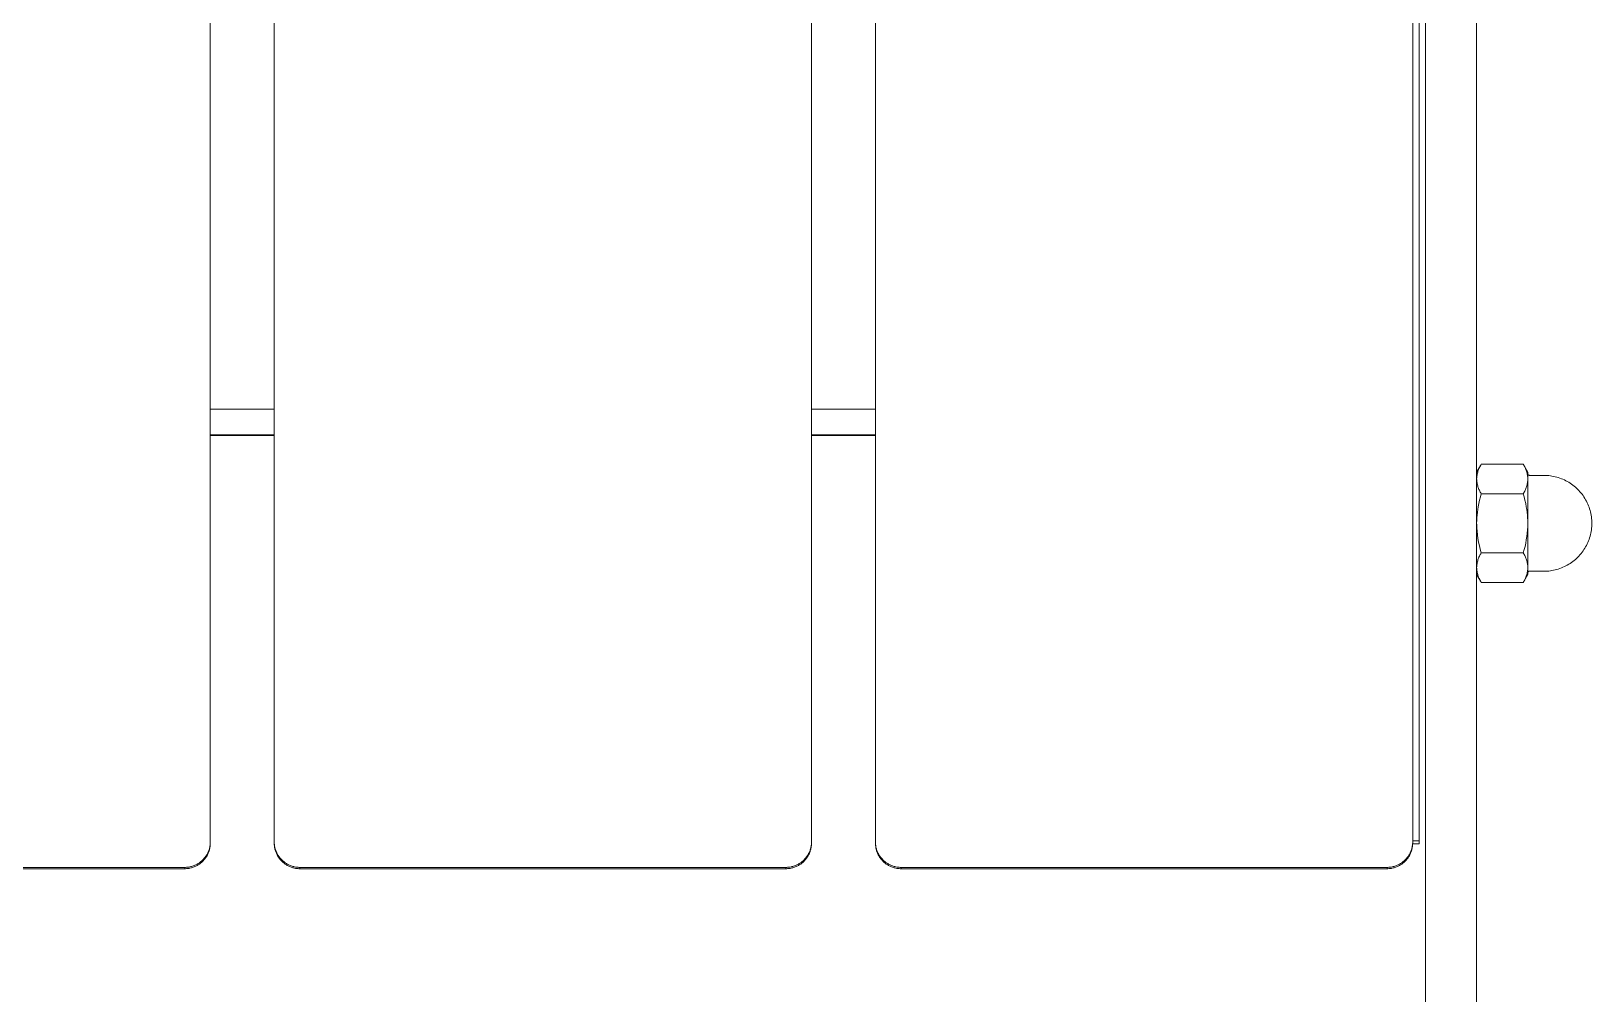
# Model space of a CAD drawing. Header units: inches. Extents: x -6 to 165, y -5 to 126.
# Drawn here: x 67.37 to 76.98, y 114.54 to 120.47 of the extents above; entities that cross this region are included whole.
import ezdxf

# ---------------------------------------------------------------- set-up
doc = ezdxf.new("R2010")
doc.units = ezdxf.units.IN
doc.layers.add('ZANO_R', color=7, linetype='Continuous', lineweight=0)

msp = doc.modelspace()

# ---------------------------------------------------------------- linework, layer by layer
at = {"layer": 'ZANO_R'}
for p, q in [((75.95899, 126.29274), (75.95899, 110.80061)), ((76.27406, 126.29274), (76.27406, 110.80061)), ((68.47617, 115.47964), (68.47617, 126.24106)), ((68.87, 126.24106), (68.87, 115.47964)), ((72.1782, 115.47964), (72.1782, 126.24106)), ((72.57203, 126.24106), (72.57203, 115.47964)), ((75.88022, 115.47964), (75.88022, 126.24106)), ((75.91961, 126.24693), (75.91961, 115.48553)), ((68.47617, 118.14276), (68.87, 118.14276)), ((72.1782, 118.14276), (72.57203, 118.14276)), ((68.87, 117.98523), (68.47617, 117.98523)), ((68.47617, 117.9811), (68.87, 117.9811)), ((72.57203, 117.98523), (72.1782, 117.98523)), ((72.1782, 117.9811), (72.57203, 117.9811)), ((76.27406, 117.75595), (76.29899, 117.79914)), ((76.27406, 117.71374), (76.27437, 117.71976)), ((76.27437, 117.71976), (76.27488, 117.72575)), ((76.27488, 117.72575), (76.27559, 117.73173)), ((76.27559, 117.73173), (76.27649, 117.73768)), ((76.27649, 117.73768), (76.27759, 117.7436)), ((76.27759, 117.7436), (76.27889, 117.74948)), ((76.27889, 117.74948), (76.28038, 117.75531)), ((76.28038, 117.75531), (76.28207, 117.76109)), ((76.28207, 117.76109), (76.28394, 117.76682)), ((76.28394, 117.76682), (76.286, 117.77247)), ((76.286, 117.77247), (76.28825, 117.77806)), ((76.28825, 117.77806), (76.29069, 117.78356)), ((76.29069, 117.78356), (76.2933, 117.78899)), ((76.2933, 117.78899), (76.29609, 117.79432)), ((76.29609, 117.79432), (76.29906, 117.79956)), ((76.29906, 117.79956), (76.3022, 117.80469)), ((76.56098, 117.80469), (76.3022, 117.80469)), ((76.56098, 117.80469), (76.56412, 117.79956)), ((76.56412, 117.79956), (76.56709, 117.79432)), ((76.58912, 117.75595), (76.56418, 117.79916)), ((76.56709, 117.79432), (76.56988, 117.78899)), ((76.56988, 117.78899), (76.5725, 117.78356)), ((76.5725, 117.78356), (76.57493, 117.77806)), ((76.57493, 117.77806), (76.57718, 117.77247)), ((76.57718, 117.77247), (76.57924, 117.76682)), ((76.57924, 117.76682), (76.58112, 117.76109)), ((76.58112, 117.76109), (76.5828, 117.75531)), ((76.5828, 117.75531), (76.58429, 117.74948)), ((76.58429, 117.74948), (76.58559, 117.7436)), ((76.58559, 117.7436), (76.58669, 117.73768)), ((76.58669, 117.73768), (76.5876, 117.73173)), ((76.5876, 117.73173), (76.5883, 117.72575)), ((76.5883, 117.72575), (76.58881, 117.71976)), ((76.58881, 117.71976), (76.58912, 117.71374)), ((76.58912, 117.71374), (76.58912, 117.75595)), ((76.58915, 117.74542), (76.58918, 117.74508)), ((76.58918, 117.74508), (76.58922, 117.74474)), ((76.58922, 117.74474), (76.58927, 117.7444)), ((76.58927, 117.7444), (76.58934, 117.74406)), ((76.58934, 117.74406), (76.58942, 117.74373)), ((76.58942, 117.74373), (76.5895, 117.74339)), ((76.5895, 117.74339), (76.58961, 117.74307)), ((76.58961, 117.74307), (76.58972, 117.74274)), ((76.58972, 117.74274), (76.58984, 117.74242)), ((76.58984, 117.74242), (76.58997, 117.7421)), ((76.58997, 117.7421), (76.59012, 117.74179)), ((76.59012, 117.74179), (76.59028, 117.74149)), ((76.59028, 117.74149), (76.59044, 117.74119)), ((76.59044, 117.74119), (76.59062, 117.74089)), ((76.59062, 117.74089), (76.59081, 117.7406)), ((76.59081, 117.7406), (76.591, 117.74032)), ((76.591, 117.74032), (76.59121, 117.74005)), ((76.59121, 117.74005), (76.59143, 117.73978)), ((76.59143, 117.73978), (76.59165, 117.73952)), ((76.59165, 117.73952), (76.59189, 117.73927)), ((76.59189, 117.73927), (76.59213, 117.73903)), ((76.59213, 117.73903), (76.59238, 117.73879)), ((76.59238, 117.73879), (76.59264, 117.73857)), ((76.59264, 117.73857), (76.59291, 117.73835)), ((76.59291, 117.73835), (76.59318, 117.73814)), ((76.59318, 117.73814), (76.59346, 117.73795)), ((76.59346, 117.73795), (76.59375, 117.73776)), ((76.59375, 117.73776), (76.59405, 117.73758)), ((76.59405, 117.73758), (76.59435, 117.73741)), ((76.59435, 117.73741), (76.59465, 117.73726)), ((76.59465, 117.73726), (76.59496, 117.73711)), ((76.59496, 117.73711), (76.59528, 117.73698)), ((76.59528, 117.73698), (76.5956, 117.73686)), ((76.5956, 117.73686), (76.59593, 117.73674)), ((76.59593, 117.73674), (76.59626, 117.73664)), ((76.59626, 117.73664), (76.59659, 117.73655)), ((76.59659, 117.73655), (76.59692, 117.73648)), ((76.59692, 117.73648), (76.59726, 117.73641)), ((76.59726, 117.73641), (76.5976, 117.73636)), ((76.5976, 117.73636), (76.59794, 117.73632)), ((76.59794, 117.73632), (76.59828, 117.73629)), ((76.59828, 117.73629), (76.59863, 117.73627)), ((76.59863, 117.73627), (76.59897, 117.73626)), ((76.68758, 117.73626), (76.59897, 117.73626)), ((76.68758, 117.73626), (76.69767, 117.73609)), ((76.69767, 117.73609), (76.70774, 117.73557)), ((76.70774, 117.73557), (76.71779, 117.73471)), ((76.71779, 117.73471), (76.7278, 117.73351)), ((76.7278, 117.73351), (76.73777, 117.73197)), ((76.73777, 117.73197), (76.74768, 117.73008)), ((76.74768, 117.73008), (76.75752, 117.72786)), ((76.75752, 117.72786), (76.76727, 117.72531)), ((76.76727, 117.72531), (76.77694, 117.72242)), ((76.77694, 117.72242), (76.7865, 117.71921)), ((76.7865, 117.71921), (76.79594, 117.71567)), ((76.27437, 117.70773), (76.27406, 117.71374)), ((76.27488, 117.70173), (76.27437, 117.70773)), ((76.27558, 117.69575), (76.27488, 117.70173)), ((76.27649, 117.6898), (76.27558, 117.69575)), ((76.27759, 117.68388), (76.27649, 117.6898)), ((76.27889, 117.678), (76.27759, 117.68388)), ((76.28038, 117.67217), (76.27889, 117.678)), ((76.28206, 117.66639), (76.28038, 117.67217)), ((76.28394, 117.66067), (76.28206, 117.66639)), ((76.286, 117.65501), (76.28394, 117.66067)), ((76.28825, 117.64943), (76.286, 117.65501)), ((76.29068, 117.64392), (76.28825, 117.64943)), ((76.2933, 117.6385), (76.29068, 117.64392)), ((76.29609, 117.63317), (76.2933, 117.6385)), ((76.29906, 117.62793), (76.29609, 117.63317)), ((76.29668, 117.60293), (76.3022, 117.62279)), ((76.3022, 117.62279), (76.29906, 117.62793)), ((76.3022, 117.62279), (76.56098, 117.62279)), ((76.56412, 117.62793), (76.56098, 117.62279)), ((76.56098, 117.62279), (76.5665, 117.60293)), ((76.56709, 117.63317), (76.56412, 117.62793)), ((76.56988, 117.6385), (76.56709, 117.63317)), ((76.5725, 117.64392), (76.56988, 117.6385)), ((76.57493, 117.64943), (76.5725, 117.64392)), ((76.57718, 117.65501), (76.57493, 117.64943)), ((76.57924, 117.66067), (76.57718, 117.65501)), ((76.58111, 117.66639), (76.57924, 117.66067)), ((76.5828, 117.67217), (76.58111, 117.66639)), ((76.58429, 117.678), (76.5828, 117.67217)), ((76.58559, 117.68388), (76.58429, 117.678)), ((76.58669, 117.6898), (76.58559, 117.68388)), ((76.5876, 117.69575), (76.58669, 117.6898)), ((76.5883, 117.70173), (76.5876, 117.69575)), ((76.58881, 117.70773), (76.5883, 117.70173)), ((76.58912, 117.71374), (76.58881, 117.70773)), ((76.58912, 117.45077), (76.58912, 117.71374)), ((76.79594, 117.71567), (76.80526, 117.71181)), ((76.80526, 117.71181), (76.81444, 117.70763)), ((76.81444, 117.70763), (76.82347, 117.70315)), ((76.82347, 117.70315), (76.83235, 117.69835)), ((76.83235, 117.69835), (76.84105, 117.69326)), ((76.84105, 117.69326), (76.84958, 117.68787)), ((76.84958, 117.68787), (76.85792, 117.6822)), ((76.85792, 117.6822), (76.86606, 117.67624)), ((76.86606, 117.67624), (76.87399, 117.67001)), ((76.87399, 117.67001), (76.8817, 117.66352)), ((76.8817, 117.66352), (76.88919, 117.65676)), ((76.88919, 117.65676), (76.89644, 117.64975)), ((76.89644, 117.64975), (76.90345, 117.6425)), ((76.90345, 117.6425), (76.91021, 117.63501)), ((76.91021, 117.63501), (76.91671, 117.6273)), ((76.91671, 117.6273), (76.92294, 117.61936)), ((76.27824, 117.50888), (76.28053, 117.52577)), ((76.28053, 117.52577), (76.2833, 117.54258)), ((76.2833, 117.54258), (76.28723, 117.56281)), ((76.28723, 117.56281), (76.29169, 117.58294)), ((76.29169, 117.58294), (76.29668, 117.60293)), ((76.5665, 117.60293), (76.57149, 117.58294)), ((76.57149, 117.58294), (76.57595, 117.56281)), ((76.57595, 117.56281), (76.57988, 117.54258)), ((76.57988, 117.54258), (76.58266, 117.52577)), ((76.58266, 117.52577), (76.58494, 117.50888)), ((76.92294, 117.61936), (76.92889, 117.61122)), ((76.92889, 117.61122), (76.93457, 117.60289)), ((76.93457, 117.60289), (76.93996, 117.59436)), ((76.93996, 117.59436), (76.94505, 117.58565)), ((76.94505, 117.58565), (76.94984, 117.57678)), ((76.94984, 117.57678), (76.95433, 117.56775)), ((76.95433, 117.56775), (76.9585, 117.55857)), ((76.9585, 117.55857), (76.96236, 117.54925)), ((76.96236, 117.54925), (76.9659, 117.5398)), ((76.9659, 117.5398), (76.96912, 117.53024)), ((76.96912, 117.53024), (76.972, 117.52058)), ((76.27406, 117.44089), (76.27436, 117.45793)), ((76.27489, 117.41399), (76.27408, 117.43652)), ((76.27436, 117.45793), (76.27516, 117.47495)), ((76.27516, 117.47495), (76.27646, 117.49194)), ((76.27646, 117.49194), (76.27824, 117.50888)), ((76.58494, 117.50888), (76.58673, 117.49194)), ((76.58673, 117.49194), (76.58802, 117.47495)), ((76.58802, 117.47495), (76.58882, 117.45793)), ((76.58912, 117.44089), (76.58857, 117.42038)), ((76.58882, 117.45793), (76.58912, 117.44089)), ((76.58912, 117.16977), (76.58912, 117.43411)), ((76.972, 117.52058), (76.97456, 117.51082)), ((76.97456, 117.51082), (76.97678, 117.50098)), ((76.97678, 117.50098), (76.97866, 117.49108)), ((76.97866, 117.49108), (76.98021, 117.48111)), ((76.98021, 117.48111), (76.98141, 117.47109)), ((76.98141, 117.47109), (76.98227, 117.46104)), ((76.98227, 117.46104), (76.98278, 117.45097)), ((76.98278, 117.4308), (76.98227, 117.42073)), ((76.98278, 117.45097), (76.98296, 117.44089)), ((76.98296, 117.44089), (76.98278, 117.4308)), ((76.27649, 117.39151), (76.27489, 117.41399)), ((76.27886, 117.3691), (76.27649, 117.39151)), ((76.282, 117.34678), (76.27886, 117.3691)), ((76.28591, 117.32458), (76.282, 117.34678)), ((76.57989, 117.33881), (76.57611, 117.31864)), ((76.58302, 117.35909), (76.57989, 117.33881)), ((76.58552, 117.37945), (76.58302, 117.35909)), ((76.58737, 117.39989), (76.58552, 117.37945)), ((76.58857, 117.42038), (76.58737, 117.39989)), ((76.96236, 117.33253), (76.9585, 117.32321)), ((76.9659, 117.34197), (76.96236, 117.33253)), ((76.96912, 117.35153), (76.9659, 117.34197)), ((76.972, 117.3612), (76.96912, 117.35153)), ((76.97456, 117.37095), (76.972, 117.3612)), ((76.97678, 117.38079), (76.97456, 117.37095)), ((76.97866, 117.3907), (76.97678, 117.38079)), ((76.98021, 117.40067), (76.97866, 117.3907)), ((76.98141, 117.41068), (76.98021, 117.40067)), ((76.98227, 117.42073), (76.98141, 117.41068)), ((76.29058, 117.30253), (76.28591, 117.32458)), ((76.28825, 117.23235), (76.29069, 117.23785)), ((76.29601, 117.28066), (76.29058, 117.30253)), ((76.29069, 117.23785), (76.2933, 117.24328)), ((76.2933, 117.24328), (76.29609, 117.24861)), ((76.3022, 117.25898), (76.29601, 117.28066)), ((76.29609, 117.24861), (76.29906, 117.25385)), ((76.29906, 117.25385), (76.3022, 117.25898)), ((76.3022, 117.25898), (76.56098, 117.25898)), ((76.56665, 117.27871), (76.56098, 117.25898)), ((76.56098, 117.25898), (76.56412, 117.25385)), ((76.56412, 117.25385), (76.56709, 117.24861)), ((76.5717, 117.2986), (76.56665, 117.27871)), ((76.56709, 117.24861), (76.56988, 117.24328)), ((76.56988, 117.24328), (76.5725, 117.23785)), ((76.57611, 117.31864), (76.5717, 117.2986)), ((76.5725, 117.23785), (76.57493, 117.23235)), ((76.90345, 117.23928), (76.89644, 117.23203)), ((76.91021, 117.24677), (76.90345, 117.23928)), ((76.91671, 117.25448), (76.91021, 117.24677)), ((76.92294, 117.26241), (76.91671, 117.25448)), ((76.92889, 117.27055), (76.92294, 117.26241)), ((76.93457, 117.27889), (76.92889, 117.27055)), ((76.93996, 117.28742), (76.93457, 117.27889)), ((76.94505, 117.29612), (76.93996, 117.28742)), ((76.94984, 117.305), (76.94505, 117.29612)), ((76.95433, 117.31403), (76.94984, 117.305)), ((76.9585, 117.32321), (76.95433, 117.31403)), ((76.27406, 117.16803), (76.27437, 117.17404)), ((76.27437, 117.16202), (76.27406, 117.16803)), ((76.27437, 117.17404), (76.27488, 117.18004)), ((76.27488, 117.15602), (76.27437, 117.16202)), ((76.27488, 117.18004), (76.27559, 117.18602)), ((76.27558, 117.15004), (76.27488, 117.15602)), ((76.27649, 117.14409), (76.27558, 117.15004)), ((76.27559, 117.18602), (76.27649, 117.19197)), ((76.27649, 117.19197), (76.27759, 117.19789)), ((76.27759, 117.13817), (76.27649, 117.14409)), ((76.27759, 117.19789), (76.27889, 117.20377)), ((76.27889, 117.20377), (76.28038, 117.2096)), ((76.28038, 117.2096), (76.28207, 117.21538)), ((76.28207, 117.21538), (76.28394, 117.2211)), ((76.28394, 117.2211), (76.286, 117.22676)), ((76.286, 117.22676), (76.28825, 117.23235)), ((76.57493, 117.23235), (76.57718, 117.22676)), ((76.57718, 117.22676), (76.57924, 117.22111)), ((76.57924, 117.22111), (76.58112, 117.21538)), ((76.58112, 117.21538), (76.5828, 117.2096)), ((76.5828, 117.2096), (76.58429, 117.20377)), ((76.58429, 117.20377), (76.58559, 117.19789)), ((76.58559, 117.19789), (76.58669, 117.19197)), ((76.58669, 117.14409), (76.58559, 117.13817)), ((76.58669, 117.19197), (76.5876, 117.18602)), ((76.5876, 117.15004), (76.58669, 117.14409)), ((76.5876, 117.18602), (76.5883, 117.18004)), ((76.5883, 117.15602), (76.5876, 117.15004)), ((76.5883, 117.18004), (76.58881, 117.17404)), ((76.58881, 117.16202), (76.5883, 117.15602)), ((76.58881, 117.17404), (76.58912, 117.16803)), ((76.58912, 117.16803), (76.58881, 117.16202)), ((76.58912, 117.12582), (76.58912, 117.16632)), ((76.59012, 117.13998), (76.59028, 117.14029)), ((76.59028, 117.14029), (76.59044, 117.14059)), ((76.59044, 117.14059), (76.59062, 117.14089)), ((76.59062, 117.14089), (76.59081, 117.14117)), ((76.59081, 117.14117), (76.591, 117.14145)), ((76.591, 117.14145), (76.59121, 117.14173)), ((76.59121, 117.14173), (76.59143, 117.142)), ((76.59143, 117.142), (76.59165, 117.14226)), ((76.59165, 117.14226), (76.59189, 117.14251)), ((76.59189, 117.14251), (76.59213, 117.14275)), ((76.59213, 117.14275), (76.59238, 117.14298)), ((76.59238, 117.14298), (76.59264, 117.14321)), ((76.59264, 117.14321), (76.59291, 117.14343)), ((76.59291, 117.14343), (76.59318, 117.14363)), ((76.59318, 117.14363), (76.59346, 117.14383)), ((76.59346, 117.14383), (76.59375, 117.14402)), ((76.59375, 117.14402), (76.59405, 117.14419)), ((76.59405, 117.14419), (76.59435, 117.14436)), ((76.59435, 117.14436), (76.59465, 117.14452)), ((76.59465, 117.14452), (76.59496, 117.14466)), ((76.59496, 117.14466), (76.59528, 117.1448)), ((76.59528, 117.1448), (76.5956, 117.14492)), ((76.5956, 117.14492), (76.59593, 117.14503)), ((76.59593, 117.14503), (76.59626, 117.14513)), ((76.59626, 117.14513), (76.59659, 117.14522)), ((76.59659, 117.14522), (76.59692, 117.1453)), ((76.59692, 117.1453), (76.59726, 117.14536)), ((76.59726, 117.14536), (76.5976, 117.14542)), ((76.5976, 117.14542), (76.59794, 117.14546)), ((76.59794, 117.14546), (76.59828, 117.14549)), ((76.59828, 117.14549), (76.59863, 117.14551)), ((76.59863, 117.14551), (76.59897, 117.14551)), ((76.68758, 117.14551), (76.59897, 117.14551)), ((76.69767, 117.14569), (76.68758, 117.14551)), ((76.70774, 117.1462), (76.69767, 117.14569)), ((76.71779, 117.14706), (76.70774, 117.1462)), ((76.7278, 117.14826), (76.71779, 117.14706)), ((76.73777, 117.14981), (76.7278, 117.14826)), ((76.74768, 117.15169), (76.73777, 117.14981)), ((76.75752, 117.15391), (76.74768, 117.15169)), ((76.76727, 117.15647), (76.75752, 117.15391)), ((76.77694, 117.15935), (76.76727, 117.15647)), ((76.7865, 117.16257), (76.77694, 117.15935)), ((76.79594, 117.16611), (76.7865, 117.16257)), ((76.80526, 117.16997), (76.79594, 117.16611)), ((76.81444, 117.17414), (76.80526, 117.16997)), ((76.82347, 117.17863), (76.81444, 117.17414)), ((76.83235, 117.18342), (76.82347, 117.17863)), ((76.84105, 117.18851), (76.83235, 117.18342)), ((76.84958, 117.1939), (76.84105, 117.18851)), ((76.85792, 117.19958), (76.84958, 117.1939)), ((76.86606, 117.20553), (76.85792, 117.19958)), ((76.87399, 117.21176), (76.86606, 117.20553)), ((76.8817, 117.21826), (76.87399, 117.21176)), ((76.88919, 117.22502), (76.8817, 117.21826)), ((76.89644, 117.23203), (76.88919, 117.22502)), ((76.27406, 117.12582), (76.299, 117.08262)), ((76.27889, 117.13229), (76.27759, 117.13817)), ((76.28038, 117.12646), (76.27889, 117.13229)), ((76.28206, 117.12068), (76.28038, 117.12646)), ((76.28394, 117.11496), (76.28206, 117.12068)), ((76.286, 117.1093), (76.28394, 117.11496)), ((76.28825, 117.10372), (76.286, 117.1093)), ((76.29068, 117.09821), (76.28825, 117.10372)), ((76.2933, 117.09279), (76.29068, 117.09821)), ((76.29609, 117.08746), (76.2933, 117.09279)), ((76.29906, 117.08222), (76.29609, 117.08746)), ((76.3022, 117.07708), (76.29906, 117.08222)), ((76.3022, 117.07708), (76.56098, 117.07708)), ((76.56412, 117.08222), (76.56098, 117.07708)), ((76.56709, 117.08746), (76.56412, 117.08222)), ((76.58912, 117.12582), (76.56419, 117.08263)), ((76.56988, 117.09279), (76.56709, 117.08746)), ((76.5725, 117.09821), (76.56988, 117.09279)), ((76.57493, 117.10372), (76.5725, 117.09821)), ((76.57718, 117.1093), (76.57493, 117.10372)), ((76.57924, 117.11496), (76.57718, 117.1093)), ((76.58111, 117.12068), (76.57924, 117.11496)), ((76.5828, 117.12646), (76.58111, 117.12068)), ((76.58429, 117.13229), (76.5828, 117.12646)), ((76.58559, 117.13817), (76.58429, 117.13229)), ((76.58915, 117.13635), (76.58918, 117.1367)), ((76.58918, 117.1367), (76.58922, 117.13704)), ((76.58922, 117.13704), (76.58927, 117.13738)), ((76.58927, 117.13738), (76.58934, 117.13771)), ((76.58934, 117.13771), (76.58942, 117.13805)), ((76.58942, 117.13805), (76.5895, 117.13838)), ((76.5895, 117.13838), (76.58961, 117.13871)), ((76.58961, 117.13871), (76.58972, 117.13904)), ((76.58972, 117.13904), (76.58984, 117.13936)), ((76.58984, 117.13936), (76.58997, 117.13967)), ((76.58997, 117.13967), (76.59012, 117.13998)), ((68.4609, 115.41198), (68.45851, 115.40716)), ((68.46313, 115.41688), (68.4609, 115.41198)), ((68.46519, 115.42185), (68.46313, 115.41688)), ((68.46519, 115.41361), (68.46313, 115.40864)), ((68.46707, 115.42688), (68.46519, 115.42185)), ((68.46707, 115.41864), (68.46519, 115.41361)), ((68.46879, 115.43198), (68.46707, 115.42688)), ((68.46879, 115.42374), (68.46707, 115.41864)), ((68.47033, 115.43713), (68.46879, 115.43198)), ((68.47033, 115.4289), (68.46879, 115.42374)), ((68.47169, 115.44234), (68.47033, 115.43713)), ((68.47169, 115.4341), (68.47033, 115.4289)), ((68.47287, 115.44759), (68.47169, 115.44234)), ((68.47287, 115.43935), (68.47169, 115.4341)), ((68.47388, 115.45287), (68.47287, 115.44759)), ((68.47388, 115.44463), (68.47287, 115.43935)), ((68.4747, 115.45819), (68.47388, 115.45287)), ((68.4747, 115.44995), (68.47388, 115.44463)), ((68.47534, 115.46353), (68.4747, 115.45819)), ((68.47534, 115.45529), (68.4747, 115.44995)), ((68.4758, 115.46889), (68.47534, 115.46353)), ((68.4758, 115.46065), (68.47534, 115.45529)), ((68.47608, 115.47426), (68.4758, 115.46889)), ((68.47608, 115.46602), (68.4758, 115.46065)), ((68.47617, 115.47964), (68.47608, 115.47426)), ((68.47617, 115.4714), (68.47608, 115.46602)), ((68.47617, 115.4714), (68.47617, 115.47964)), ((68.87, 115.47964), (68.87009, 115.47426)), ((68.87, 115.47964), (68.87, 115.4714)), ((68.87009, 115.46602), (68.87, 115.4714)), ((68.87009, 115.47426), (68.87037, 115.46889)), ((68.87037, 115.46065), (68.87009, 115.46602)), ((68.87037, 115.46889), (68.87083, 115.46353)), ((68.87083, 115.45529), (68.87037, 115.46065)), ((68.87083, 115.46353), (68.87147, 115.45819)), ((68.87147, 115.44995), (68.87083, 115.45529)), ((68.87147, 115.45819), (68.87229, 115.45287)), ((68.87229, 115.44463), (68.87147, 115.44995)), ((68.87229, 115.45287), (68.8733, 115.44759)), ((68.8733, 115.43935), (68.87229, 115.44463)), ((68.8733, 115.44759), (68.87448, 115.44234)), ((68.87448, 115.4341), (68.8733, 115.43935)), ((68.87448, 115.44234), (68.87584, 115.43713)), ((68.87584, 115.4289), (68.87448, 115.4341)), ((68.87584, 115.43713), (68.87738, 115.43198)), ((68.87738, 115.42374), (68.87584, 115.4289)), ((68.87738, 115.43198), (68.8791, 115.42688)), ((68.8791, 115.41864), (68.87738, 115.42374)), ((68.8791, 115.42688), (68.88099, 115.42185)), ((68.88099, 115.41361), (68.8791, 115.41864)), ((68.88099, 115.42185), (68.88305, 115.41688)), ((68.88305, 115.40864), (68.88099, 115.41361)), ((68.88305, 115.41688), (68.88527, 115.41198)), ((68.88527, 115.41198), (68.88767, 115.40716)), ((72.16293, 115.41198), (72.16053, 115.40716)), ((72.16515, 115.41688), (72.16293, 115.41198)), ((72.16721, 115.42185), (72.16515, 115.41688)), ((72.16721, 115.41361), (72.16515, 115.40864)), ((72.1691, 115.42688), (72.16721, 115.42185)), ((72.1691, 115.41864), (72.16721, 115.41361)), ((72.17082, 115.43198), (72.1691, 115.42688)), ((72.17082, 115.42374), (72.1691, 115.41864)), ((72.17236, 115.43713), (72.17082, 115.43198)), ((72.17236, 115.4289), (72.17082, 115.42374)), ((72.17372, 115.44234), (72.17236, 115.43713)), ((72.17372, 115.4341), (72.17236, 115.4289)), ((72.1749, 115.44759), (72.17372, 115.44234)), ((72.1749, 115.43935), (72.17372, 115.4341)), ((72.17591, 115.45287), (72.1749, 115.44759)), ((72.17591, 115.44463), (72.1749, 115.43935)), ((72.17673, 115.45819), (72.17591, 115.45287)), ((72.17673, 115.44995), (72.17591, 115.44463)), ((72.17737, 115.46353), (72.17673, 115.45819)), ((72.17737, 115.45529), (72.17673, 115.44995)), ((72.17783, 115.46889), (72.17737, 115.46353)), ((72.17783, 115.46065), (72.17737, 115.45529)), ((72.17811, 115.47426), (72.17783, 115.46889)), ((72.17811, 115.46602), (72.17783, 115.46065)), ((72.1782, 115.47964), (72.17811, 115.47426)), ((72.1782, 115.4714), (72.17811, 115.46602)), ((72.1782, 115.4714), (72.1782, 115.47964)), ((72.57203, 115.47964), (72.57212, 115.47426)), ((72.57203, 115.47964), (72.57203, 115.4714)), ((72.57212, 115.46602), (72.57203, 115.4714)), ((72.57212, 115.47426), (72.5724, 115.46889)), ((72.5724, 115.46065), (72.57212, 115.46602)), ((72.5724, 115.46889), (72.57286, 115.46353)), ((72.57286, 115.45529), (72.5724, 115.46065)), ((72.57286, 115.46353), (72.5735, 115.45819)), ((72.5735, 115.44995), (72.57286, 115.45529)), ((72.5735, 115.45819), (72.57432, 115.45287)), ((72.57432, 115.44463), (72.5735, 115.44995)), ((72.57432, 115.45287), (72.57533, 115.44759)), ((72.57533, 115.43935), (72.57432, 115.44463)), ((72.57533, 115.44759), (72.57651, 115.44234)), ((72.57651, 115.4341), (72.57533, 115.43935)), ((72.57651, 115.44234), (72.57787, 115.43713)), ((72.57787, 115.4289), (72.57651, 115.4341)), ((72.57787, 115.43713), (72.57941, 115.43198)), ((72.57941, 115.42374), (72.57787, 115.4289)), ((72.57941, 115.43198), (72.58113, 115.42688)), ((72.58113, 115.41864), (72.57941, 115.42374)), ((72.58113, 115.42688), (72.58301, 115.42185)), ((72.58301, 115.41361), (72.58113, 115.41864)), ((72.58301, 115.42185), (72.58507, 115.41688)), ((72.58507, 115.40864), (72.58301, 115.41361)), ((72.58507, 115.41688), (72.5873, 115.41198)), ((72.5873, 115.41198), (72.58969, 115.40716)), ((75.86496, 115.41198), (75.86256, 115.40716)), ((75.86718, 115.41688), (75.86496, 115.41198)), ((75.86924, 115.42185), (75.86718, 115.41688)), ((75.86924, 115.41361), (75.86718, 115.40864)), ((75.87113, 115.42688), (75.86924, 115.42185)), ((75.87113, 115.41864), (75.86924, 115.41361)), ((75.87284, 115.43198), (75.87113, 115.42688)), ((75.87284, 115.42374), (75.87113, 115.41864)), ((75.87438, 115.43713), (75.87284, 115.43198)), ((75.87438, 115.4289), (75.87284, 115.42374)), ((75.87575, 115.44234), (75.87438, 115.43713)), ((75.87575, 115.4341), (75.87438, 115.4289)), ((75.87693, 115.44759), (75.87575, 115.44234)), ((75.87693, 115.43935), (75.87575, 115.4341)), ((75.87793, 115.45287), (75.87693, 115.44759)), ((75.87793, 115.44463), (75.87693, 115.43935)), ((75.87876, 115.45819), (75.87793, 115.45287)), ((75.87876, 115.44995), (75.87793, 115.44463)), ((75.8794, 115.46353), (75.87876, 115.45819)), ((75.8794, 115.45529), (75.87876, 115.44995)), ((75.87986, 115.46889), (75.8794, 115.46353)), ((75.87986, 115.46065), (75.8794, 115.45529)), ((75.88013, 115.47426), (75.87986, 115.46889)), ((75.88013, 115.46602), (75.87986, 115.46065)), ((75.88022, 115.47964), (75.88013, 115.47426)), ((75.88022, 115.4714), (75.88013, 115.46602)), ((75.91961, 115.46793), (75.88019, 115.46793)), ((75.91961, 115.48553), (75.88022, 115.48553)), ((75.88022, 115.4714), (75.88022, 115.47964)), ((75.91961, 115.48553), (75.91961, 115.46793)), ((65.32551, 115.32211), (68.31864, 115.32211)), ((68.32402, 115.3222), (68.31864, 115.32211)), ((68.31864, 115.32211), (68.31864, 115.31387)), ((68.32939, 115.32247), (68.32402, 115.3222)), ((68.32939, 115.31424), (68.32402, 115.31396)), ((68.33475, 115.32293), (68.32939, 115.32247)), ((68.33475, 115.31469), (68.32939, 115.31424)), ((68.34009, 115.32357), (68.33475, 115.32293)), ((68.34009, 115.31534), (68.33475, 115.31469)), ((68.3454, 115.3244), (68.34009, 115.32357)), ((68.3454, 115.31616), (68.34009, 115.31534)), ((68.35069, 115.3254), (68.3454, 115.3244)), ((68.35069, 115.31716), (68.3454, 115.31616)), ((68.35593, 115.32659), (68.35069, 115.3254)), ((68.35593, 115.31835), (68.35069, 115.31716)), ((68.36114, 115.32795), (68.35593, 115.32659)), ((68.36114, 115.31971), (68.35593, 115.31835)), ((68.36629, 115.32949), (68.36114, 115.32795)), ((68.36629, 115.32125), (68.36114, 115.31971)), ((68.37139, 115.3312), (68.36629, 115.32949)), ((68.37139, 115.32296), (68.36629, 115.32125)), ((68.37643, 115.33309), (68.37139, 115.3312)), ((68.37643, 115.32485), (68.37139, 115.32296)), ((68.3814, 115.33515), (68.37643, 115.33309)), ((68.3814, 115.32691), (68.37643, 115.32485)), ((68.38629, 115.33737), (68.3814, 115.33515)), ((68.38629, 115.32914), (68.3814, 115.32691)), ((68.39111, 115.33977), (68.38629, 115.33737)), ((68.39111, 115.33153), (68.38629, 115.32914)), ((68.39584, 115.34232), (68.39111, 115.33977)), ((68.39584, 115.33409), (68.39111, 115.33153)), ((68.40049, 115.34504), (68.39584, 115.34232)), ((68.40049, 115.3368), (68.39584, 115.33409)), ((68.40504, 115.34791), (68.40049, 115.34504)), ((68.40504, 115.33967), (68.40049, 115.3368)), ((68.40948, 115.35094), (68.40504, 115.34791)), ((68.40948, 115.3427), (68.40504, 115.33967)), ((68.41382, 115.35412), (68.40948, 115.35094)), ((68.41382, 115.34588), (68.40948, 115.3427)), ((68.41805, 115.35744), (68.41382, 115.35412)), ((68.41805, 115.3492), (68.41382, 115.34588)), ((68.42217, 115.3609), (68.41805, 115.35744)), ((68.42217, 115.35267), (68.41805, 115.3492)), ((68.42616, 115.36451), (68.42217, 115.3609)), ((68.42616, 115.35627), (68.42217, 115.35267)), ((68.43003, 115.36825), (68.42616, 115.36451)), ((68.43003, 115.36001), (68.42616, 115.35627)), ((68.43377, 115.37211), (68.43003, 115.36825)), ((68.43377, 115.36388), (68.43003, 115.36001)), ((68.43737, 115.37611), (68.43377, 115.37211)), ((68.43737, 115.36787), (68.43377, 115.36388)), ((68.44084, 115.38022), (68.43737, 115.37611)), ((68.44084, 115.37198), (68.43737, 115.36787)), ((68.44416, 115.38445), (68.44084, 115.38022)), ((68.44416, 115.37621), (68.44084, 115.37198)), ((68.44734, 115.38879), (68.44416, 115.38445)), ((68.44734, 115.38055), (68.44416, 115.37621)), ((68.45036, 115.39324), (68.44734, 115.38879)), ((68.45036, 115.385), (68.44734, 115.38055)), ((68.45324, 115.39779), (68.45036, 115.39324)), ((68.45324, 115.38955), (68.45036, 115.385)), ((68.45595, 115.40243), (68.45324, 115.39779)), ((68.45595, 115.39419), (68.45324, 115.38955)), ((68.45851, 115.40716), (68.45595, 115.40243)), ((68.45851, 115.39892), (68.45595, 115.39419)), ((68.4609, 115.40374), (68.45851, 115.39892)), ((68.46313, 115.40864), (68.4609, 115.40374)), ((68.88527, 115.40374), (68.88305, 115.40864)), ((68.88767, 115.39892), (68.88527, 115.40374)), ((68.88767, 115.40716), (68.89022, 115.40243)), ((68.89022, 115.39419), (68.88767, 115.39892)), ((68.89022, 115.40243), (68.89294, 115.39779)), ((68.89294, 115.38955), (68.89022, 115.39419)), ((68.89294, 115.39779), (68.89581, 115.39324)), ((68.89581, 115.385), (68.89294, 115.38955)), ((68.89581, 115.39324), (68.89884, 115.38879)), ((68.89884, 115.38055), (68.89581, 115.385)), ((68.89884, 115.38879), (68.90201, 115.38445)), ((68.90201, 115.37621), (68.89884, 115.38055)), ((68.90201, 115.38445), (68.90534, 115.38022)), ((68.90534, 115.37198), (68.90201, 115.37621)), ((68.90534, 115.38022), (68.9088, 115.37611)), ((68.9088, 115.36787), (68.90534, 115.37198)), ((68.9088, 115.37611), (68.91241, 115.37211)), ((68.91241, 115.36388), (68.9088, 115.36787)), ((68.91241, 115.37211), (68.91614, 115.36825)), ((68.91614, 115.36001), (68.91241, 115.36388)), ((68.91614, 115.36825), (68.92001, 115.36451)), ((68.92001, 115.35627), (68.91614, 115.36001)), ((68.92001, 115.36451), (68.92401, 115.3609)), ((68.92401, 115.35267), (68.92001, 115.35627)), ((68.92401, 115.3609), (68.92812, 115.35744)), ((68.92812, 115.3492), (68.92401, 115.35267)), ((68.92812, 115.35744), (68.93235, 115.35412)), ((68.93235, 115.34588), (68.92812, 115.3492)), ((68.93235, 115.35412), (68.93669, 115.35094)), ((68.93669, 115.3427), (68.93235, 115.34588)), ((68.93669, 115.35094), (68.94114, 115.34791)), ((68.94114, 115.33967), (68.93669, 115.3427)), ((68.94114, 115.34791), (68.94568, 115.34504)), ((68.94568, 115.3368), (68.94114, 115.33967)), ((68.94568, 115.34504), (68.95033, 115.34232)), ((68.95033, 115.33409), (68.94568, 115.3368)), ((68.95033, 115.34232), (68.95506, 115.33977)), ((68.95506, 115.33153), (68.95033, 115.33409)), ((68.95506, 115.33977), (68.95988, 115.33737)), ((68.95988, 115.32914), (68.95506, 115.33153)), ((68.95988, 115.33737), (68.96477, 115.33515)), ((68.96477, 115.32691), (68.95988, 115.32914)), ((68.96477, 115.33515), (68.96974, 115.33309)), ((68.96974, 115.32485), (68.96477, 115.32691)), ((68.96974, 115.33309), (68.97478, 115.3312)), ((68.97478, 115.32296), (68.96974, 115.32485)), ((68.97478, 115.3312), (68.97988, 115.32949)), ((68.97988, 115.32125), (68.97478, 115.32296)), ((68.97988, 115.32949), (68.98503, 115.32795)), ((68.98503, 115.31971), (68.97988, 115.32125)), ((68.98503, 115.32795), (68.99024, 115.32659)), ((68.99024, 115.31835), (68.98503, 115.31971)), ((68.99024, 115.32659), (68.99549, 115.3254)), ((68.99549, 115.31716), (68.99024, 115.31835)), ((68.99549, 115.3254), (69.00077, 115.3244)), ((69.00077, 115.31616), (68.99549, 115.31716)), ((69.00077, 115.3244), (69.00609, 115.32357)), ((69.00609, 115.31534), (69.00077, 115.31616)), ((69.00609, 115.32357), (69.01143, 115.32293)), ((69.01143, 115.31469), (69.00609, 115.31534)), ((69.01143, 115.32293), (69.01679, 115.32247)), ((69.01679, 115.31424), (69.01143, 115.31469)), ((69.01679, 115.32247), (69.02216, 115.3222)), ((69.02216, 115.31396), (69.01679, 115.31424)), ((69.02216, 115.3222), (69.02754, 115.32211)), ((69.02754, 115.31387), (69.02754, 115.32211)), ((69.02754, 115.32211), (72.02066, 115.32211)), ((72.02604, 115.3222), (72.02066, 115.32211)), ((72.02066, 115.32211), (72.02066, 115.31387)), ((72.03141, 115.32247), (72.02604, 115.3222)), ((72.03141, 115.31424), (72.02604, 115.31396)), ((72.03677, 115.32293), (72.03141, 115.32247)), ((72.03677, 115.31469), (72.03141, 115.31424)), ((72.04211, 115.32357), (72.03677, 115.32293)), ((72.04211, 115.31534), (72.03677, 115.31469)), ((72.04743, 115.3244), (72.04211, 115.32357)), ((72.04743, 115.31616), (72.04211, 115.31534)), ((72.05271, 115.3254), (72.04743, 115.3244)), ((72.05271, 115.31716), (72.04743, 115.31616)), ((72.05796, 115.32659), (72.05271, 115.3254)), ((72.05796, 115.31835), (72.05271, 115.31716)), ((72.06317, 115.32795), (72.05796, 115.32659)), ((72.06317, 115.31971), (72.05796, 115.31835)), ((72.06832, 115.32949), (72.06317, 115.32795)), ((72.06832, 115.32125), (72.06317, 115.31971)), ((72.07342, 115.3312), (72.06832, 115.32949)), ((72.07342, 115.32296), (72.06832, 115.32125)), ((72.07846, 115.33309), (72.07342, 115.3312)), ((72.07846, 115.32485), (72.07342, 115.32296)), ((72.08343, 115.33515), (72.07846, 115.33309)), ((72.08343, 115.32691), (72.07846, 115.32485)), ((72.08832, 115.33737), (72.08343, 115.33515)), ((72.08832, 115.32914), (72.08343, 115.32691)), ((72.09314, 115.33977), (72.08832, 115.33737)), ((72.09314, 115.33153), (72.08832, 115.32914)), ((72.09787, 115.34232), (72.09314, 115.33977)), ((72.09787, 115.33409), (72.09314, 115.33153)), ((72.10252, 115.34504), (72.09787, 115.34232)), ((72.10252, 115.3368), (72.09787, 115.33409)), ((72.10706, 115.34791), (72.10252, 115.34504)), ((72.10706, 115.33967), (72.10252, 115.3368)), ((72.11151, 115.35094), (72.10706, 115.34791)), ((72.11151, 115.3427), (72.10706, 115.33967)), ((72.11585, 115.35412), (72.11151, 115.35094)), ((72.11585, 115.34588), (72.11151, 115.3427)), ((72.12008, 115.35744), (72.11585, 115.35412)), ((72.12008, 115.3492), (72.11585, 115.34588)), ((72.12419, 115.3609), (72.12008, 115.35744)), ((72.12419, 115.35267), (72.12008, 115.3492)), ((72.12819, 115.36451), (72.12419, 115.3609)), ((72.12819, 115.35627), (72.12419, 115.35267)), ((72.13206, 115.36825), (72.12819, 115.36451)), ((72.13206, 115.36001), (72.12819, 115.35627)), ((72.13579, 115.37211), (72.13206, 115.36825)), ((72.13579, 115.36388), (72.13206, 115.36001)), ((72.1394, 115.37611), (72.13579, 115.37211)), ((72.1394, 115.36787), (72.13579, 115.36388)), ((72.14286, 115.38022), (72.1394, 115.37611)), ((72.14286, 115.37198), (72.1394, 115.36787)), ((72.14619, 115.38445), (72.14286, 115.38022)), ((72.14619, 115.37621), (72.14286, 115.37198)), ((72.14936, 115.38879), (72.14619, 115.38445)), ((72.14936, 115.38055), (72.14619, 115.37621)), ((72.15239, 115.39324), (72.14936, 115.38879)), ((72.15239, 115.385), (72.14936, 115.38055)), ((72.15526, 115.39779), (72.15239, 115.39324)), ((72.15526, 115.38955), (72.15239, 115.385)), ((72.15798, 115.40243), (72.15526, 115.39779)), ((72.15798, 115.39419), (72.15526, 115.38955)), ((72.16053, 115.40716), (72.15798, 115.40243)), ((72.16053, 115.39892), (72.15798, 115.39419)), ((72.16293, 115.40374), (72.16053, 115.39892)), ((72.16515, 115.40864), (72.16293, 115.40374)), ((72.5873, 115.40374), (72.58507, 115.40864)), ((72.58969, 115.39892), (72.5873, 115.40374)), ((72.58969, 115.40716), (72.59225, 115.40243)), ((72.59225, 115.39419), (72.58969, 115.39892)), ((72.59225, 115.40243), (72.59496, 115.39779)), ((72.59496, 115.38955), (72.59225, 115.39419)), ((72.59496, 115.39779), (72.59784, 115.39324)), ((72.59784, 115.385), (72.59496, 115.38955)), ((72.59784, 115.39324), (72.60086, 115.38879)), ((72.60086, 115.38055), (72.59784, 115.385)), ((72.60086, 115.38879), (72.60404, 115.38445)), ((72.60404, 115.37621), (72.60086, 115.38055)), ((72.60404, 115.38445), (72.60736, 115.38022)), ((72.60736, 115.37198), (72.60404, 115.37621)), ((72.60736, 115.38022), (72.61083, 115.37611)), ((72.61083, 115.36787), (72.60736, 115.37198)), ((72.61083, 115.37611), (72.61443, 115.37211)), ((72.61443, 115.36388), (72.61083, 115.36787)), ((72.61443, 115.37211), (72.61817, 115.36825)), ((72.61817, 115.36001), (72.61443, 115.36388)), ((72.61817, 115.36825), (72.62204, 115.36451)), ((72.62204, 115.35627), (72.61817, 115.36001)), ((72.62204, 115.36451), (72.62603, 115.3609)), ((72.62603, 115.35267), (72.62204, 115.35627)), ((72.62603, 115.3609), (72.63015, 115.35744)), ((72.63015, 115.3492), (72.62603, 115.35267)), ((72.63015, 115.35744), (72.63438, 115.35412)), ((72.63438, 115.34588), (72.63015, 115.3492)), ((72.63438, 115.35412), (72.63872, 115.35094)), ((72.63872, 115.3427), (72.63438, 115.34588)), ((72.63872, 115.35094), (72.64316, 115.34791)), ((72.64316, 115.33967), (72.63872, 115.3427)), ((72.64316, 115.34791), (72.64771, 115.34504)), ((72.64771, 115.3368), (72.64316, 115.33967)), ((72.64771, 115.34504), (72.65236, 115.34232)), ((72.65236, 115.33409), (72.64771, 115.3368)), ((72.65236, 115.34232), (72.65709, 115.33977)), ((72.65709, 115.33153), (72.65236, 115.33409)), ((72.65709, 115.33977), (72.66191, 115.33737)), ((72.66191, 115.32914), (72.65709, 115.33153)), ((72.66191, 115.33737), (72.6668, 115.33515)), ((72.6668, 115.32691), (72.66191, 115.32914)), ((72.6668, 115.33515), (72.67177, 115.33309)), ((72.67177, 115.32485), (72.6668, 115.32691)), ((72.67177, 115.33309), (72.67681, 115.3312)), ((72.67681, 115.32296), (72.67177, 115.32485)), ((72.67681, 115.3312), (72.68191, 115.32949)), ((72.68191, 115.32125), (72.67681, 115.32296)), ((72.68191, 115.32949), (72.68706, 115.32795)), ((72.68706, 115.31971), (72.68191, 115.32125)), ((72.68706, 115.32795), (72.69227, 115.32659)), ((72.69227, 115.31835), (72.68706, 115.31971)), ((72.69227, 115.32659), (72.69751, 115.3254)), ((72.69751, 115.31716), (72.69227, 115.31835)), ((72.69751, 115.3254), (72.7028, 115.3244)), ((72.7028, 115.31616), (72.69751, 115.31716)), ((72.7028, 115.3244), (72.70811, 115.32357)), ((72.70811, 115.31534), (72.7028, 115.31616)), ((72.70811, 115.32357), (72.71345, 115.32293)), ((72.71345, 115.31469), (72.70811, 115.31534)), ((72.71345, 115.32293), (72.71881, 115.32247)), ((72.71881, 115.31424), (72.71345, 115.31469)), ((72.71881, 115.32247), (72.72418, 115.3222)), ((72.72418, 115.31396), (72.71881, 115.31424)), ((72.72418, 115.3222), (72.72956, 115.32211)), ((72.72956, 115.31387), (72.72956, 115.32211)), ((72.72956, 115.32211), (75.72269, 115.32211)), ((75.72807, 115.3222), (75.72269, 115.32211)), ((75.72269, 115.32211), (75.72269, 115.31387)), ((75.73344, 115.32247), (75.72807, 115.3222)), ((75.73344, 115.31424), (75.72807, 115.31396)), ((75.7388, 115.32293), (75.73344, 115.32247)), ((75.7388, 115.31469), (75.73344, 115.31424)), ((75.74414, 115.32357), (75.7388, 115.32293)), ((75.74414, 115.31534), (75.7388, 115.31469)), ((75.74946, 115.3244), (75.74414, 115.32357)), ((75.74946, 115.31616), (75.74414, 115.31534)), ((75.75474, 115.3254), (75.74946, 115.3244)), ((75.75474, 115.31716), (75.74946, 115.31616)), ((75.75999, 115.32659), (75.75474, 115.3254)), ((75.75999, 115.31835), (75.75474, 115.31716)), ((75.76519, 115.32795), (75.75999, 115.32659)), ((75.76519, 115.31971), (75.75999, 115.31835)), ((75.77035, 115.32949), (75.76519, 115.32795)), ((75.77035, 115.32125), (75.76519, 115.31971)), ((75.77545, 115.3312), (75.77035, 115.32949)), ((75.77545, 115.32296), (75.77035, 115.32125)), ((75.78048, 115.33309), (75.77545, 115.3312)), ((75.78048, 115.32485), (75.77545, 115.32296)), ((75.78545, 115.33515), (75.78048, 115.33309)), ((75.78545, 115.32691), (75.78048, 115.32485)), ((75.79035, 115.33737), (75.78545, 115.33515)), ((75.79035, 115.32914), (75.78545, 115.32691)), ((75.79517, 115.33977), (75.79035, 115.33737)), ((75.79517, 115.33153), (75.79035, 115.32914)), ((75.7999, 115.34232), (75.79517, 115.33977)), ((75.7999, 115.33409), (75.79517, 115.33153)), ((75.80454, 115.34504), (75.7999, 115.34232)), ((75.80454, 115.3368), (75.7999, 115.33409)), ((75.80909, 115.34791), (75.80454, 115.34504)), ((75.80909, 115.33967), (75.80454, 115.3368)), ((75.81354, 115.35094), (75.80909, 115.34791)), ((75.81354, 115.3427), (75.80909, 115.33967)), ((75.81788, 115.35412), (75.81354, 115.35094)), ((75.81788, 115.34588), (75.81354, 115.3427)), ((75.82211, 115.35744), (75.81788, 115.35412)), ((75.82211, 115.3492), (75.81788, 115.34588)), ((75.82622, 115.3609), (75.82211, 115.35744)), ((75.82622, 115.35267), (75.82211, 115.3492)), ((75.83022, 115.36451), (75.82622, 115.3609)), ((75.83022, 115.35627), (75.82622, 115.35267)), ((75.83408, 115.36825), (75.83022, 115.36451)), ((75.83408, 115.36001), (75.83022, 115.35627)), ((75.83782, 115.37211), (75.83408, 115.36825)), ((75.83782, 115.36388), (75.83408, 115.36001)), ((75.84143, 115.37611), (75.83782, 115.37211)), ((75.84143, 115.36787), (75.83782, 115.36388)), ((75.84489, 115.38022), (75.84143, 115.37611)), ((75.84489, 115.37198), (75.84143, 115.36787)), ((75.84821, 115.38445), (75.84489, 115.38022)), ((75.84821, 115.37621), (75.84489, 115.37198)), ((75.85139, 115.38879), (75.84821, 115.38445)), ((75.85139, 115.38055), (75.84821, 115.37621)), ((75.85442, 115.39324), (75.85139, 115.38879)), ((75.85442, 115.385), (75.85139, 115.38055)), ((75.85729, 115.39779), (75.85442, 115.39324)), ((75.85729, 115.38955), (75.85442, 115.385)), ((75.86001, 115.40243), (75.85729, 115.39779)), ((75.86001, 115.39419), (75.85729, 115.38955)), ((75.86256, 115.40716), (75.86001, 115.40243)), ((75.86256, 115.39892), (75.86001, 115.39419)), ((75.86496, 115.40374), (75.86256, 115.39892)), ((75.86718, 115.40864), (75.86496, 115.40374)), ((68.31864, 115.31387), (65.32551, 115.31387)), ((68.32402, 115.31396), (68.31864, 115.31387)), ((69.02754, 115.31387), (69.02216, 115.31396)), ((72.02066, 115.31387), (69.02754, 115.31387)), ((72.02604, 115.31396), (72.02066, 115.31387)), ((72.72956, 115.31387), (72.72418, 115.31396)), ((75.72269, 115.31387), (72.72956, 115.31387)), ((75.72807, 115.31396), (75.72269, 115.31387))]:
    msp.add_line(p, q, dxfattribs=at)

doc.saveas('drawing.dxf')
